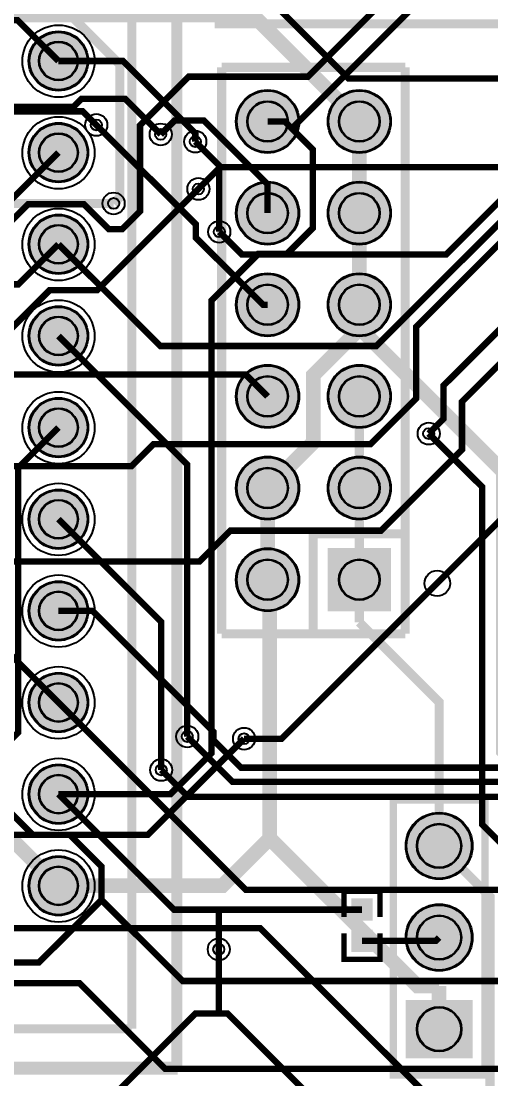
# Model space of a CAD drawing. Header units: millimetres. Extents: x 0 to 210, y -1 to 136.
# Drawn here: x 22.62 to 35.62, y 34.96 to 64.27 of the extents above; entities that cross this region are included whole.
import ezdxf

# ---------------------------------------------------------------- set-up
doc = ezdxf.new("R2010")
doc.units = ezdxf.units.MM
for name, color, linetype, true_color in [('BottomLayer', 7, 'Continuous', 0x0000ff), ('BottomSolderMaskLayer', 7, 'Continuous', 0xaa00ff), ('Hole', 7, 'Continuous', 0x222222), ('Multi-Layer', 7, 'Continuous', 0xc0c0c0), ('TopLayer', 7, 'Continuous', 0xff0000), ('TopPasteMaskLayer', 7, 'Continuous', 0x808080), ('TopSilkLayer', 7, 'Continuous', 0xffcc00), ('TopSolderMaskLayer', 7, 'Continuous', 0x800080)]:
    doc.layers.add(name, color=color, linetype=linetype, true_color=true_color)

msp = doc.modelspace()

# ---------------------------------------------------------------- hatches: boundary and pattern name
at = {"layer": 'BottomSolderMaskLayer'}
for points in [[(22.82214884429744, 63.16990093980189, 1), (24.472948945897645, 63.16990093980189, 1)], [(28.56336042672077, 61.49349758699509, 1), (30.314160528320976, 61.49349758699509, 1)], [(31.103365506730903, 61.49349758699509, 1), (32.85416560833111, 61.49349758699509, 1)], [(22.82214884429744, 60.62989585979176, 1), (24.472948945897645, 60.62989585979176, 1)], [(28.56336042672077, 58.95349250698496, 1), (30.314160528320976, 58.95349250698496, 1)], [(31.103365506730903, 58.95349250698496, 1), (32.85416560833111, 58.95349250698496, 1)], [(22.82214884429744, 58.089890779781626, 1), (24.472948945897645, 58.089890779781626, 1)], [(28.56336042672077, 56.413487426974825, 1), (30.314160528320976, 56.413487426974825, 1)], [(31.103365506730903, 56.413487426974825, 1), (32.85416560833111, 56.413487426974825, 1)], [(22.82214884429744, 55.54988569977138, 1), (24.472948945897645, 55.54988569977138, 1)], [(28.56336042672077, 53.87348234696458, 1), (30.314160528320976, 53.87348234696458, 1)], [(31.103365506730903, 53.87348234696458, 1), (32.85416560833111, 53.87348234696458, 1)], [(22.82214884429744, 53.00988061976125, 1), (24.472948945897645, 53.00988061976125, 1)], [(28.56336042672077, 51.333477266954446, 1), (30.314160528320976, 51.333477266954446, 1)], [(31.103365506730903, 51.333477266954446, 1), (32.85416560833111, 51.333477266954446, 1)], [(22.82214884429744, 50.469875539751115, 1), (24.472948945897645, 50.469875539751115, 1)], [(28.56336042672077, 48.793472186944314, 1), (30.314160528320976, 48.793472186944314, 1)], [(31.10337858626349, 47.91821601100503), (31.10337858626349, 49.66878068101482), (32.853943256273396, 49.66878068101482), (32.853943256273396, 47.91821601100503)], [(22.82214884429744, 47.92987045974098, 1), (24.472948945897645, 47.92987045974098, 1)], [(22.82214884429744, 45.389865379730736, 1), (24.472948945897645, 45.389865379730736, 1)], [(22.82214884429744, 42.8498602997206, 1), (24.472948945897645, 42.8498602997206, 1)], [(33.26266192532379, 41.41628143256287, 1), (35.11346202692399, 41.41628143256287, 1)], [(22.82214884429744, 40.30985521971047, 1), (24.472948945897645, 40.30985521971047, 1)], [(33.26266192532379, 38.87627635255262, 1), (35.11346202692399, 38.87627635255262, 1)], [(33.25902971805931, 35.52664743107266), (33.25902971805931, 37.14589511401243), (35.117094234188244, 37.14589511401243), (35.117094234188244, 35.52664743107266)]]:
    msp.add_hatch(color=256, dxfattribs=at).paths.add_polyline_path(points)
at = {"layer": 'Multi-Layer'}
for points in [[(22.847548895097542, 63.16990093980189, 1), (24.447548895097544, 63.16990093980189, 1)], [(28.58876047752087, 61.49349758699509, 1), (30.288760477520874, 61.49349758699509, 1)], [(31.128765557531004, 61.49349758699509, 1), (32.82876555753101, 61.49349758699509, 1)], [(22.847548895097542, 60.62989585979176, 1), (24.447548895097544, 60.62989585979176, 1)], [(28.58876047752087, 58.95349250698496, 1), (30.288760477520874, 58.95349250698496, 1)], [(31.128765557531004, 58.95349250698496, 1), (32.82876555753101, 58.95349250698496, 1)], [(22.847548895097542, 58.089890779781626, 1), (24.447548895097544, 58.089890779781626, 1)], [(28.58876047752087, 56.413487426974825, 1), (30.288760477520874, 56.413487426974825, 1)], [(31.128765557531004, 56.413487426974825, 1), (32.82876555753101, 56.413487426974825, 1)], [(22.847548895097542, 55.54988569977138, 1), (24.447548895097544, 55.54988569977138, 1)], [(28.58876047752087, 53.87348234696458, 1), (30.288760477520874, 53.87348234696458, 1)], [(31.128765557531004, 53.87348234696458, 1), (32.82876555753101, 53.87348234696458, 1)], [(22.847548895097542, 53.00988061976125, 1), (24.447548895097544, 53.00988061976125, 1)], [(28.58876047752087, 51.333477266954446, 1), (30.288760477520874, 51.333477266954446, 1)], [(31.128765557531004, 51.333477266954446, 1), (32.82876555753101, 51.333477266954446, 1)], [(22.847548895097542, 50.469875539751115, 1), (24.447548895097544, 50.469875539751115, 1)], [(28.58876047752087, 48.793472186944314, 1), (30.288760477520874, 48.793472186944314, 1)], [(31.128778257556405, 47.94361188722371), (31.128778257556405, 49.64338328676661), (32.828549657099074, 49.64338328676661), (32.828549657099074, 47.94361188722371)], [(22.847548895097542, 47.92987045974098, 1), (24.447548895097544, 47.92987045974098, 1)], [(22.847548895097542, 45.389865379730736, 1), (24.447548895097544, 45.389865379730736, 1)], [(22.847548895097542, 42.8498602997206, 1), (24.447548895097544, 42.8498602997206, 1)], [(33.28806197612389, 41.41628143256287, 1), (35.08806197612389, 41.41628143256287, 1)], [(22.847548895097542, 40.30985521971047, 1), (24.447548895097544, 40.30985521971047, 1)], [(33.28806197612389, 38.87627635255262, 1), (35.08806197612389, 38.87627635255262, 1)], [(33.2880619761238, 35.548869697739406), (33.2880619761238, 37.12367284734569), (35.088061976123754, 37.12367284734569), (35.088061976123754, 35.548869697739406)]]:
    msp.add_hatch(color=256, dxfattribs=at).paths.add_polyline_path(points)
at = {"layer": 'TopLayer'}
for points in [[(32.32446024892033, 39.36664973329948), (31.7844551689102, 39.36664973329948), (31.7844551689102, 39.93228346456692), (32.32446024892033, 39.93228346456692)], [(32.32446024892033, 39.06662433324868), (31.7844551689102, 39.06662433324868), (31.7844551689102, 38.50099060198113), (32.32446024892033, 38.50099060198113)]]:
    msp.add_hatch(color=256, dxfattribs=at).paths.add_polyline_path(points)
at = {"layer": 'TopPasteMaskLayer'}
for points in [[(32.2844551689102, 39.35163830327667), (31.82446024892033, 39.35163830327667), (31.7844551689102, 39.39164338328669), (31.7844551689102, 39.892278384556676), (31.82446024892033, 39.93228346456692), (32.2844551689102, 39.93228346456692), (32.32446024892033, 39.892278384556676), (32.32446024892033, 39.39164338328669)], [(32.2844551689102, 39.08163576327149), (31.82446024892033, 39.08163576327149), (31.7844551689102, 39.04163068326136), (31.7844551689102, 38.540995681991376), (31.82446024892033, 38.50099060198113), (32.2844551689102, 38.50099060198113), (32.32446024892033, 38.540995681991376), (32.32446024892033, 39.04163068326136)]]:
    msp.add_hatch(color=256, dxfattribs=at).paths.add_polyline_path(points)
at = {"layer": 'TopSolderMaskLayer'}
for points in [[(22.82214884429744, 63.16990093980189, 1), (24.472948945897645, 63.16990093980189, 1)], [(28.56336042672077, 61.49349758699509, 1), (30.314160528320976, 61.49349758699509, 1)], [(31.103365506730903, 61.49349758699509, 1), (32.85416560833111, 61.49349758699509, 1)], [(22.82214884429744, 60.62989585979176, 1), (24.472948945897645, 60.62989585979176, 1)], [(28.56336042672077, 58.95349250698496, 1), (30.314160528320976, 58.95349250698496, 1)], [(31.103365506730903, 58.95349250698496, 1), (32.85416560833111, 58.95349250698496, 1)], [(22.82214884429744, 58.089890779781626, 1), (24.472948945897645, 58.089890779781626, 1)], [(28.56336042672077, 56.413487426974825, 1), (30.314160528320976, 56.413487426974825, 1)], [(31.103365506730903, 56.413487426974825, 1), (32.85416560833111, 56.413487426974825, 1)], [(22.82214884429744, 55.54988569977138, 1), (24.472948945897645, 55.54988569977138, 1)], [(28.56336042672077, 53.87348234696458, 1), (30.314160528320976, 53.87348234696458, 1)], [(31.103365506730903, 53.87348234696458, 1), (32.85416560833111, 53.87348234696458, 1)], [(22.82214884429744, 53.00988061976125, 1), (24.472948945897645, 53.00988061976125, 1)], [(28.56336042672077, 51.333477266954446, 1), (30.314160528320976, 51.333477266954446, 1)], [(31.103365506730903, 51.333477266954446, 1), (32.85416560833111, 51.333477266954446, 1)], [(22.82214884429744, 50.469875539751115, 1), (24.472948945897645, 50.469875539751115, 1)], [(28.56336042672077, 48.793472186944314, 1), (30.314160528320976, 48.793472186944314, 1)], [(31.10337858626349, 47.91821601100503), (31.10337858626349, 49.66878068101482), (32.853943256273396, 49.66878068101482), (32.853943256273396, 47.91821601100503)], [(22.82214884429744, 47.92987045974098, 1), (24.472948945897645, 47.92987045974098, 1)], [(22.82214884429744, 45.389865379730736, 1), (24.472948945897645, 45.389865379730736, 1)], [(22.82214884429744, 42.8498602997206, 1), (24.472948945897645, 42.8498602997206, 1)], [(33.26266192532379, 41.41628143256287, 1), (35.11346202692399, 41.41628143256287, 1)], [(22.82214884429744, 40.30985521971047, 1), (24.472948945897645, 40.30985521971047, 1)], [(32.348708344116176, 39.34004539034481), (31.760207073714355, 39.34004539034481), (31.760207073714355, 39.958890196990296), (32.348708344116176, 39.958890196990296)], [(33.26266192532379, 38.87627635255262, 1), (35.11346202692399, 38.87627635255262, 1)], [(32.348708344116176, 39.09322867620335), (31.760207073714355, 39.09322867620335), (31.760207073714355, 38.47438386955787), (32.348708344116176, 38.47438386955787)], [(33.25902971805931, 35.52664743107266), (33.25902971805931, 37.14589511401243), (35.117094234188244, 37.14589511401243), (35.117094234188244, 35.52664743107266)]]:
    msp.add_hatch(color=256, dxfattribs=at).paths.add_polyline_path(points)

# ---------------------------------------------------------------- linework, layer by layer
at = {"layer": 'BottomLayer'}
for points, const_width in [([(8.715138430276738, 58.73340106680212), (8.715138430276738, 67.69733299466589), (14.239903479806799, 73.22209804419606), (14.764922529844853, 73.22209804419606), (18.751460502920963, 69.23556007112006), (18.751460502920963, 66.5213106426213), (20.970662941325827, 64.30210820421644), (22.51549403098784, 64.30210820421644), (23.647574295148388, 63.170027940055775)], 0.17780035560071122), ([(21.107569215138255, 69.6597409194818), (21.390017780035578, 69.6597409194818), (22.377571755143435, 68.67218694437383), (22.377571755143435, 65.31099822199644), (23.109347218694438, 64.57922275844555), (23.841376682753207, 64.57922275844555), (25.34836169672326, 63.0722377444755), (25.34836169672326, 59.39431038862074), (25.175133350266606, 59.221082042164085)], 0.25400050800101603), ([(38.161417322834495, 68.57084074168154), (36.39281178562351, 68.57084074168154), (30.55715011429993, 62.73517907035807), (27.253111506222922, 62.73517907035807), (25.90640081280162, 61.38846837693677), (25.90640081280162, 59.00314960629919), (25.409067818135327, 58.505816611633236), (25.045593091185992, 58.505816611633236), (24.348615697231253, 59.202794005587975), (22.809118618237108, 59.202794005587975), (21.696342392684755, 58.09001778003551), (21.107569215138255, 58.09001778003551)], 0.17780035560071122), ([(30.10858521717023, 61.29906019812029), (36.220345440690835, 67.41082042164089), (39.87769875539743, 67.41082042164089)], 0.17780035560071122), ([(19.738760477520827, 63.88275336550669), (19.738760477520827, 62.911455422910876), (20.87617475234947, 61.77404114808235), (24.32042164084328, 61.77404114808235), (24.696088392176534, 61.39837439674875)], 0.17780035560071122), ([(29.438785877571718, 58.953619507238955), (29.438785877571718, 59.75499110998226), (27.676022352044583, 61.51775463550928), (26.863474726949335, 61.51775463550928), (26.479679959359828, 61.13395986791977)], 0.17780035560071122), ([(30.10858521717023, 61.29906019812029), (29.914020828041657, 61.49362458724909), (29.438785877571718, 61.49362458724909)], 0.17780035560071122), ([(31.97879095758185, 61.49362458724909), (31.97879095758185, 58.953619507238955)], 0.40640081280162565), ([(23.647574295148388, 42.84998729997449), (26.746634493268857, 42.84998729997449), (27.88328676657352, 43.98663957327915), (27.88328676657352, 56.526136652273294), (29.180213360426706, 57.82306324612648), (29.97371094742175, 57.82306324612648), (30.692024384048864, 58.54137668275325), (30.692024384048864, 60.715621031241994), (30.10858521717023, 61.29906019812029)], 0.17780035560071122), ([(28.100711201422428, 58.435458470916956), (28.100711201422428, 60.27289814579626), (27.437007874015535, 60.93660147320293)], 0.17780035560071122), ([(23.647574295148388, 60.63002286004564), (22.377571755143435, 59.360020320040576), (20.038735077470164, 59.360020320040576), (19.815976631953163, 59.58277876555758), (12.679832359664488, 59.58277876555758), (12.036957073913982, 58.939903479806844)], 0.17780035560071122), ([(22.136271272542444, 55.55001270002538), (23.406273812547624, 56.82001524003044), (24.720218440436838, 56.82001524003044), (27.52286004571988, 59.6226568453136)], 0.17780035560071122), ([(23.647574295148388, 58.09001778003551), (22.536322072643998, 56.978765557531005), (14.99301498602972, 56.978765557531005), (12.967360934721682, 59.00441960883927)], 0.17780035560071122), ([(31.97879095758185, 58.953619507238955), (31.97879095758185, 56.41361442722882)], 0.40640081280162565), ([(31.97879095758185, 56.41361442722882), (31.97879095758185, 55.77404114808223), (31.997840995681827, 55.75499110998226)], 0.40640081280162565), ([(31.997840995681827, 55.75499110998226), (30.70878841757667, 54.4659385318771), (30.70878841757667, 52.60360680721362), (29.438785877571718, 51.33360426720844)], 0.40640081280162565), ([(31.997840995681827, 55.75499110998226), (35.96837693675366, 51.78445516891031), (35.96837693675366, 44.03896367792731), (37.31229362458703, 42.69504699009394), (37.31229362458703, 31.307188214376424)], 0.40640081280162565), ([(27.213995427990767, 44.44765049530099), (27.213995427990767, 51.98359156718311), (23.647574295148388, 55.55001270002538)], 0.17780035560071122), ([(31.97879095758185, 53.87360934721869), (31.97879095758185, 51.33360426720844)], 0.25400050800101603), ([(15.698374396748704, 3.9216154432308485), (14.640208280416346, 3.9216154432308485), (12.292989585979058, 6.26883413766825), (12.292989585979058, 25.493878587757195), (10.864236728473315, 26.922631445262937), (10.864236728473315, 42.46416052832103), (6.152781305562485, 47.17561595123186), (6.152781305562485, 47.88021336042664), (6.790576581153118, 48.51800863601727), (12.785750571501012, 48.51800863601727), (17.384937769875478, 43.918821437642805), (21.890398780797568, 43.918821437642805), (22.534036068072055, 44.562458724917406), (22.534036068072055, 51.896469392938684), (23.647574295148388, 53.01000762001513)], 0.17780035560071122), ([(36.33997967995924, 24.72120904241808), (36.05422910845823, 25.006959613919207), (36.05422910845823, 41.33360426720856), (35.38061976123936, 42.0072136144272), (35.38061976123936, 51.363830327660594), (33.90055880111754, 52.843891287782526)], 0.17780035560071122), ([(29.438785877571718, 51.33360426720844), (29.438785877571718, 48.79359918719831)], 0.40640081280162565), ([(31.97879095758185, 51.33360426720844), (31.97879095758185, 48.79359918719831)], 0.25400050800101603), ([(23.647574295148388, 50.470002540005), (26.492125984251743, 47.62545085090176), (26.492125984251743, 43.52207264414528)], 0.17780035560071122), ([(29.438785877571718, 48.79359918719831), (29.49974599949178, 48.732639065278136), (29.49974599949178, 41.62189484378973)], 0.40640081280162565), ([(31.97879095758185, 48.79359918719831), (31.97879095758185, 47.61325882651761)], 0.25400050800101603), ([(28.788036576073182, 44.38567437134873), (26.12585725171425, 41.723495046990024), (18.12534925069849, 41.723495046990024), (11.688468376936726, 48.16037592075179), (7.270129540258949, 48.16037592075179), (6.752222504444717, 47.642468884937784)], 0.17780035560071122), ([(31.97879095758185, 47.61325882651761), (34.18808737617451, 45.40396240792484), (34.18808737617451, 41.416408432816866)], 0.25400050800101603), ([(23.647574295148388, 40.309982219964354), (28.18783337566674, 40.309982219964354), (29.49974599949178, 41.62189484378973)], 0.40640081280162565), ([(29.49974599949178, 41.62189484378973), (33.59118618237221, 37.5304546609093), (34.18808737617451, 37.5304546609093)], 0.40640081280162565), ([(33.66967233934474, 29.96708153416307), (33.66967233934474, 31.836779273558477), (34.60668021336028, 32.77378714757435), (35.22415544831074, 32.77378714757435), (35.59601219202432, 33.14564389128782), (35.59601219202432, 40.00848361696717), (34.18808737617451, 41.416408432816866)], 0.25400050800101603), ([(21.107569215138255, 40.309982219964354), (22.27876555753096, 39.13878587757176), (29.231013462026795, 39.13878587757176), (34.96075692151362, 33.40904241808482)], 0.17780035560071122), ([(28.087503175006077, 36.76972313944634), (28.087503175006077, 38.5484886969773)], 0.17780035560071122), ([(34.18808737617451, 36.33639827279649), (34.18808737617451, 37.5304546609093)], 0.40640081280162565), ([(28.087503175006077, 36.76972313944634), (27.442595885191622, 36.76972313944634), (22.430149860299707, 31.757277114554313)], 0.17780035560071122), ([(28.087503175006077, 36.76972313944634), (28.327025654051113, 36.76972313944634), (31.821564643129022, 33.275184150368204)], 0.17780035560071122)]:
    msp.add_lwpolyline(points, dxfattribs=dict(at, const_width=const_width))
at = {"layer": 'BottomSolderMaskLayer'}
for centre, radius in [((23.647548895097543, 63.16990093980189), 0.8254000508001016), ((23.64744729489439, 63.16992633985262), 0.5416622317115601), ((29.438760477520873, 61.49349758699509), 0.8754000508001016), ((31.978765557531005, 61.49349758699509), 0.8754000508001016), ((29.43865887731772, 61.493522987045935), 0.5664484065211015), ((31.978663957327853, 61.493522987045935), 0.5664484065211015), ((23.647548895097543, 60.62989585979176), 0.8254000508001016), ((23.64744729489439, 60.62992125984249), 0.5416622317115601), ((29.438760477520873, 58.95349250698496), 0.8754000508001016), ((31.978765557531005, 58.95349250698496), 0.8754000508001016), ((29.43865887731772, 58.9535179070358), 0.5664484065211015), ((31.978663957327853, 58.9535179070358), 0.5664484065211015), ((23.647548895097543, 58.089890779781626), 0.8254000508001016), ((23.64744729489439, 58.08991617983236), 0.5416622317115601), ((29.438760477520873, 56.413487426974825), 0.8754000508001016), ((31.978765557531005, 56.413487426974825), 0.8754000508001016), ((29.43865887731772, 56.41351282702567), 0.5664484065211015), ((31.978663957327853, 56.41351282702567), 0.5664484065211015), ((23.647548895097543, 55.54988569977138), 0.8254000508001016), ((23.64744729489439, 55.54991109982211), 0.5416622317115601), ((29.438760477520873, 53.87348234696458), 0.8754000508001016), ((31.978765557531005, 53.87348234696458), 0.8754000508001016), ((29.43865887731772, 53.873507747015424), 0.5664484065211015), ((31.978663957327853, 53.873507747015424), 0.5664484065211015), ((23.647548895097543, 53.00988061976125), 0.8254000508001016), ((23.64744729489439, 53.00990601981198), 0.5416622317115601), ((29.438760477520873, 51.333477266954446), 0.8754000508001016), ((31.978765557531005, 51.333477266954446), 0.8754000508001016), ((29.43865887731772, 51.33350266700529), 0.5664484065211015), ((31.978663957327853, 51.33350266700529), 0.5664484065211015), ((23.647548895097543, 50.469875539751115), 0.8254000508001016), ((23.64744729489439, 50.469900939801846), 0.5416622317115601), ((29.438760477520873, 48.793472186944314), 0.8754000508001016), ((29.43865887731772, 48.79349758699516), 0.5664484065211015), ((31.978663957327853, 48.79349758699516), 0.5664484065211015), ((23.647548895097543, 47.92987045974098), 0.8254000508001016), ((23.64744729489439, 47.92989585979171), 0.5416622317115601), ((23.647548895097543, 45.389865379730736), 0.8254000508001016), ((23.64744729489439, 45.38989077978147), 0.5416622317115601), ((23.647548895097543, 42.8498602997206), 0.8254000508001016), ((23.64744729489439, 42.849885699771335), 0.5416622317115601), ((34.18806197612389, 41.41628143256287), 0.9254000508001016), ((34.18806197612389, 41.41628143256287), 0.6169333672000678), ((23.647548895097543, 40.30985521971047), 0.8254000508001016), ((23.64744729489439, 40.3098806197612), 0.5416622317115601), ((34.18806197612389, 38.87627635255262), 0.9254000508001016), ((34.18806197612389, 38.87627635255262), 0.6169333672000678), ((34.18806197612389, 36.33627127254249), 0.6193548387096774)]:
    msp.add_circle(centre, radius, dxfattribs=at)
at = {"layer": 'Hole'}
for centre in [(24.69606299212569, 61.39824739649475), (26.47965455930921, 61.133832867665774), (27.43698247396469, 60.93647447294893), (27.522834645669263, 59.6225298450596), (25.17510795021576, 59.22095504191009), (28.100685801371583, 58.435331470662845), (33.900533401066696, 52.84376428752864), (27.213970027939922, 44.447523495046994), (28.788011176022337, 44.38554737109473), (26.492100584201125, 43.521945643891286), (28.08747777495546, 38.54836169672342)]:
    msp.add_circle(centre, 0.15240030480060962, dxfattribs=at)
at = {"layer": 'Multi-Layer'}
for centre, radius in [((23.647548895097543, 63.16990093980189), 0.8), ((23.64744729489439, 63.16992633985262), 0.5249936499873), ((29.438760477520873, 61.49349758699509), 0.8500000000000001), ((31.978765557531005, 61.49349758699509), 0.8500000000000001), ((29.43865887731772, 61.493522987045935), 0.5500127000254001), ((31.978663957327853, 61.493522987045935), 0.5500127000254001), ((24.69606299212569, 61.39824739649475), 0.30480060960121924), ((23.647548895097543, 60.62989585979176), 0.8), ((26.47965455930921, 61.133832867665774), 0.30480060960121924), ((23.64744729489439, 60.62992125984249), 0.5249936499873), ((27.43698247396469, 60.93647447294893), 0.30480060960121924), ((27.522834645669263, 59.6225298450596), 0.30480060960121924), ((29.438760477520873, 58.95349250698496), 0.8500000000000001), ((31.978765557531005, 58.95349250698496), 0.8500000000000001), ((25.17510795021576, 59.22095504191009), 0.30480060960121924), ((29.43865887731772, 58.9535179070358), 0.5500127000254001), ((31.978663957327853, 58.9535179070358), 0.5500127000254001), ((23.647548895097543, 58.089890779781626), 0.8), ((28.100685801371583, 58.435331470662845), 0.30480060960121924), ((23.64744729489439, 58.08991617983236), 0.5249936499873), ((29.438760477520873, 56.413487426974825), 0.8500000000000001), ((31.978765557531005, 56.413487426974825), 0.8500000000000001), ((29.43865887731772, 56.41351282702567), 0.5500127000254001), ((31.978663957327853, 56.41351282702567), 0.5500127000254001), ((23.647548895097543, 55.54988569977138), 0.8), ((23.64744729489439, 55.54991109982211), 0.5249936499873), ((29.438760477520873, 53.87348234696458), 0.8500000000000001), ((31.978765557531005, 53.87348234696458), 0.8500000000000001), ((29.43865887731772, 53.873507747015424), 0.5500127000254001), ((31.978663957327853, 53.873507747015424), 0.5500127000254001), ((23.647548895097543, 53.00988061976125), 0.8), ((23.64744729489439, 53.00990601981198), 0.5249936499873), ((33.900533401066696, 52.84376428752864), 0.30480060960121924), ((29.438760477520873, 51.333477266954446), 0.8500000000000001), ((31.978765557531005, 51.333477266954446), 0.8500000000000001), ((29.43865887731772, 51.33350266700529), 0.5500127000254001), ((31.978663957327853, 51.33350266700529), 0.5500127000254001), ((23.647548895097543, 50.469875539751115), 0.8), ((23.64744729489439, 50.469900939801846), 0.5249936499873), ((29.438760477520873, 48.793472186944314), 0.8500000000000001), ((29.43865887731772, 48.79349758699516), 0.5500127000254001), ((31.978663957327853, 48.79349758699516), 0.5500127000254001), ((23.647548895097543, 47.92987045974098), 0.8), ((23.64744729489439, 47.92989585979171), 0.5249936499873), ((23.647548895097543, 45.389865379730736), 0.8), ((23.64744729489439, 45.38989077978147), 0.5249936499873), ((27.213970027939922, 44.447523495046994), 0.30480060960121924), ((28.788011176022337, 44.38554737109473), 0.30480060960121924), ((26.492100584201125, 43.521945643891286), 0.30480060960121924), ((23.647548895097543, 42.8498602997206), 0.8), ((23.64744729489439, 42.849885699771335), 0.5249936499873), ((34.18806197612389, 41.41628143256287), 0.9000000000000001), ((34.18806197612389, 41.41628143256287), 0.6000000000000001), ((23.647548895097543, 40.30985521971047), 0.8), ((23.64744729489439, 40.3098806197612), 0.5249936499873), ((34.18806197612389, 38.87627635255262), 0.9000000000000001), ((34.18806197612389, 38.87627635255262), 0.6000000000000001), ((28.08747777495546, 38.54836169672342), 0.30480060960121924), ((34.18806197612389, 36.33627127254249), 0.6000000000000001)]:
    msp.add_circle(centre, radius, dxfattribs=at)
at = {"layer": 'TopLayer'}
for points, const_width in [([(86.96939293878563, 69.95082550165102), (86.86372872745733, 69.95082550165102), (81.67830835661653, 64.76540513081034), (64.27749555499099, 64.76540513081034), (55.697104394208736, 56.18501397002785), (37.276987553975005, 56.18501397002785), (34.822580645161224, 53.73060706121407), (34.822580645161224, 52.399136398272844), (32.57620015240013, 50.152755905511754), (28.407543815087365, 50.152755905511754), (27.550546101092095, 49.29575819151637), (22.281813563626883, 49.29575819151637), (21.107569215138255, 50.470002540005)], 0.17780035560071122), ([(23.647574295148388, 58.09001778003551), (26.46621793243571, 55.2713741427483), (32.45199390398761, 55.2713741427483), (38.35318770637514, 61.17256794513594), (38.75679451358883, 61.17256794513594), (41.99530099060189, 64.41107442214889), (59.039243078485924, 64.41107442214889), (61.4677419354839, 66.83957327914652), (61.4677419354839, 68.17307594615181), (61.975488950977706, 68.68082296164596), (66.54775209550417, 68.68082296164596), (67.81775463550912, 69.95082550165102)], 0.17780035560071122), ([(27.52286004571988, 59.6226568453136), (28.123825247650302, 60.22362204724402), (36.188595377190495, 60.22362204724402), (38.074549149098175, 62.10957581915159), (38.6046482092961, 62.10957581915159), (42.152019304038504, 65.65694691389376), (47.68770637541252, 65.65694691389376), (48.76771653543301, 66.73695707391414), (48.76771653543301, 67.99527559055116), (49.45326390652758, 68.68082296164596), (51.30772161544314, 68.68082296164596), (52.57772415544832, 69.95082550165102)], 0.17780035560071122), ([(28.100711201422428, 58.435458470916956), (28.726314452628685, 57.80985521971047), (34.38417576835127, 57.80985521971047), (38.32651765303535, 61.75219710439421), (38.83096266192524, 61.75219710439421), (41.986918973837874, 64.90815341630685), (49.41922783845553, 64.90815341630685), (51.30772161544314, 66.79664719329435), (51.30772161544314, 68.17510795021599), (51.81343662687323, 68.68082296164596), (61.4677419354839, 68.68082296164596), (62.73774447548885, 69.95082550165102)], 0.17780035560071122), ([(38.315087630175185, 62.68285496570991), (31.679832359664488, 62.68285496570991), (27.489331978663813, 66.8733553467107), (10.975234950469712, 66.8733553467107), (10.344297688595361, 67.50429260858527), (10.344297688595361, 68.55610871221745)], 0.17780035560071122), ([(21.107569215138255, 65.71003302006602), (22.377571755143435, 64.44003048006084), (29.03238506476987, 64.44003048006084), (31.97879095758185, 61.49362458724909)], 0.40640081280162565), ([(50.37858775717541, 63.69885699771396), (41.789560579121144, 63.69885699771396), (38.905892811785634, 60.81518923037845), (38.56527813055618, 60.81518923037845), (33.549784099568114, 55.799695199390385), (33.549784099568114, 53.81239522479041), (32.28994157988291, 52.55255270510531), (26.284099568199053, 52.55255270510531), (25.669164338328528, 51.9376174752349), (22.179959359918485, 51.9376174752349), (21.107569215138255, 53.01000762001513)], 0.17780035560071122), ([(26.479679959359828, 61.13395986791977), (25.4949199898399, 62.1187198374397), (24.284861569723034, 62.1187198374397), (24.066167132334158, 61.90002540005071), (16.977012954025895, 61.90002540005071), (15.48145796291601, 63.39558039116082), (12.969646939293625, 63.39558039116082), (12.943992887985814, 63.36992633985267)], 0.17780035560071122), ([(23.647574295148388, 63.170027940055775), (25.435991871983788, 63.170027940055775), (27.437007874015535, 61.169011938023914), (27.437007874015535, 60.93660147320293)], 0.17780035560071122), ([(24.696088392176534, 61.39837439674875), (27.449961899923665, 58.64450088900173), (27.449961899923665, 58.2754381508762), (29.311785623571268, 56.41361442722882), (29.438785877571718, 56.41361442722882)], 0.17780035560071122), ([(14.986918973837874, 57.59217678435357), (16.615824231648276, 59.221082042164085), (25.175133350266606, 59.221082042164085)], 0.25400050800101603), ([(37.59220218440419, 57.45501651003292), (34.31254762509525, 54.17536195072387), (34.31254762509525, 53.255880111760234), (33.90055880111754, 52.843891287782526)], 0.17780035560071122), ([(29.438785877571718, 53.87360934721869), (28.831216662433235, 54.48117856235717), (19.956946913893717, 54.48117856235717)], 0.17780035560071122), ([(36.245491490982886, 52.51343662687316), (36.245491490982886, 50.80706121412243), (29.824104648209186, 44.38567437134873), (28.788036576073182, 44.38567437134873)], 0.17780035560071122), ([(69.54495808991624, 48.120497840995654), (69.11518923037852, 48.120497840995654), (66.99530099060189, 46.00060960121914), (54.94932689865368, 46.00060960121914), (54.118491236982436, 45.169773939547895), (54.118491236982436, 44.355702311404684), (53.348107696215266, 43.58531877063763), (28.69862839725647, 43.58531877063763), (27.93561087122157, 44.34833629667264), (27.93561087122157, 44.58379476758944), (24.589408178816257, 47.929997459994865), (23.647574295148388, 47.929997459994865)], 0.17780035560071122), ([(8.702184404368609, 47.87843535687068), (8.702184404368609, 47.489306578613196), (9.4525019050036, 46.73898907797809), (22.298577597155145, 46.73898907797809), (23.647574295148388, 45.38999237998473)], 0.17780035560071122), ([(75.23456946913893, 37.657200914401756), (74.11595123190227, 36.53858267716532), (72.16192532385071, 36.53858267716532), (71.27317754635487, 37.42733045466093), (71.27317754635487, 38.17739395478793), (70.64935229870457, 38.80121920243846), (64.81394462788921, 38.80121920243846), (62.48247396494776, 41.13268986537969), (47.37147574295136, 41.13268986537969), (46.440055880111686, 40.201270002540014), (28.836296672593107, 40.201270002540014), (23.647574295148388, 45.38999237998473)], 0.17780035560071122), ([(106.6521463042925, 44.33995427990851), (88.7214884429768, 44.33995427990851), (87.85610871221729, 43.47457454914911), (69.4164338328676, 43.47457454914911), (69.13246126492231, 43.19060198120394), (28.471043942087817, 43.19060198120394), (27.213995427990767, 44.44765049530099)], 0.17780035560071122), ([(104.3516637033274, 43.11541783083567), (88.91402082804143, 43.11541783083567), (88.84391668783314, 43.185521971043954), (88.072517145034, 43.185521971043954), (88.00241300482594, 43.11541783083567), (69.56273812547624, 43.11541783083567), (69.22669545339068, 42.77937515875033), (27.2348234696467, 42.77937515875033), (26.492125984251743, 43.52207264414528)], 0.17780035560071122), ([(21.107569215138255, 42.84998729997449), (21.809118618237108, 42.84998729997449), (22.93484886969759, 41.72425704851412), (23.959486918973653, 41.72425704851412), (24.839852679705018, 40.84389128778264), (24.839852679705018, 39.916789433578856)], 0.17780035560071122), ([(23.647574295148388, 42.84998729997449), (26.84798069596127, 39.64958089916172), (28.087503175006077, 39.64958089916172)], 0.17780035560071122), ([(13.251841503682954, 41.69352298704598), (13.342773685547172, 41.60259080518165), (22.35496570993132, 41.60259080518165), (23.647574295148388, 40.309982219964354)], 0.40640081280162565), ([(24.839852679705018, 39.916789433578856), (27.084455168910154, 37.672186944373834), (44.616586233172484, 37.672186944373834), (47.33997967995924, 40.395580391160706), (55.699898399796666, 40.395580391160706)], 0.17780035560071122), ([(24.839852679705018, 39.916789433578856), (23.108331216662236, 38.18526797053596), (15.217805435610671, 38.18526797053596), (14.81140462280905, 38.59166878333758), (14.81140462280905, 38.860147320294686)], 0.17780035560071122), ([(28.087503175006077, 39.64958089916172), (32.054483108966, 39.64958089916172)], 0.17780035560071122), ([(28.087503175006077, 39.64958089916172), (28.087503175006077, 38.5484886969773)], 0.17780035560071122), ([(32.054483108966, 38.783947167894326), (34.09563119126233, 38.783947167894326), (34.18808737617451, 38.87640335280673)], 0.17780035560071122), ([(16.294767589535013, 36.19314198628399), (16.453517907035575, 36.351892303784666), (16.453517907035575, 37.55864871729739), (16.505334010668093, 37.61046482092968), (24.229489458978833, 37.61046482092968), (26.59906019812024, 35.240894081788156), (53.82308864617721, 35.240894081788156), (53.99098298196577, 35.07299974599948), (54.465963931927945, 35.07299974599948), (54.82308864617721, 35.43012446024886), (73.11671323342648, 35.43012446024886)], 0.17780035560071122)]:
    msp.add_lwpolyline(points, dxfattribs=dict(at, const_width=const_width))
at = {"layer": 'TopSilkLayer', "const_width": 0.25400050800101603}
msp.add_lwpolyline([(134.29626619253213, 64.20121920243832), (28.09639319278631, 64.20121920243832), (28.09639319278631, 135.5662433324867), (134.29626619253213, 135.5662433324867), (134.29626619253213, 64.20121920243832)], close=True, dxfattribs=at)
at = {"layer": 'TopSilkLayer'}
for points, const_width in [([(-0.05095250190515799, 75.88450596901191), (-0.05095250190515799, 35.204495808991624), (26.94904749809507, 35.204495808991624)], 0.25400050800101603), ([(26.89865379730759, 75.79527559055123), (26.89865379730759, 35.30487680975364)], 0.25400050800101603), ([(26.94904749809507, 35.204495808991624), (26.94904749809507, 75.88450596901191)], 0.25400050800101603), ([(25.679451358902497, 74.75234950469894), (25.679451358902497, 36.34787909575823)], 0.25400050800101603), ([(28.16865633731254, 62.993522987045935), (33.248666497332806, 62.993522987045935)], 0.25400050800101603), ([(28.16865633731254, 47.29349758699516), (28.16865633731254, 62.993522987045935)], 0.25400050800101603), ([(33.248666497332806, 47.29349758699516), (33.248666497332806, 62.993522987045935)], 0.25400050800101603), ([(30.701600203200314, 47.29349758699516), (30.701600203200314, 50.063500127000225), (33.248666497332806, 50.063500127000225)], 0.25400050800101603), ([(28.16865633731254, 47.29349758699516), (33.248666497332806, 47.29349758699516)], 0.25400050800101603), ([(32.91805943611894, 36.97127254254508), (32.91805943611894, 35.066268732537424), (35.45806451612907, 35.066268732537424), (35.45806451612907, 42.686283972567935), (32.91805943611894, 42.686283972567935)], 0.20320040640081283), ([(32.91805943611894, 42.686283972567935), (32.91805943611894, 36.97127254254508)], 0.20299974599949203), ([(32.55306070612119, 39.44284988569973), (32.55306070612119, 40.16088392176778), (31.555854711709344, 40.16088392176778), (31.555854711709344, 39.44284988569973)], 0.15240030480060962), ([(32.55306070612119, 38.99042418084832), (32.55306070612119, 38.272390144780275), (31.555854711709344, 38.272390144780275), (31.555854711709344, 38.99042418084832)], 0.15240030480060962), ([(25.679451358902497, 36.34787909575823), (19.109474218948208, 36.34787909575823)], 0.25400050800101603), ([(26.89865379730759, 35.30487680975364), (17.89865379730759, 35.30487680975364)], 0.25400050800101603)]:
    msp.add_lwpolyline(points, dxfattribs=dict(at, const_width=const_width))
for centre, radius in [((23.649072898145732, 63.1645669291338), 1), ((23.649072898145732, 60.624561849123666), 1), ((23.649072898145732, 58.08455676911353), 1), ((23.649072898145732, 55.5445516891034), 1), ((23.649072898145732, 53.004546609093154), 1), ((23.649072898145732, 50.46454152908302), 1), ((34.13776987553956, 48.69187198374402), 0.35382270764541535), ((23.649072898145732, 47.92453644907289), 1), ((23.649072898145732, 45.384531369062756), 1), ((23.649072898145732, 42.84452628905251), 1), ((23.649072898145732, 40.30452120904238), 1)]:
    msp.add_circle(centre, radius, dxfattribs=at)
at = {"layer": 'TopSolderMaskLayer'}
for centre, radius in [((23.647548895097543, 63.16990093980189), 0.8254000508001016), ((23.64744729489439, 63.16992633985262), 0.5416622317115601), ((29.438760477520873, 61.49349758699509), 0.8754000508001016), ((31.978765557531005, 61.49349758699509), 0.8754000508001016), ((29.43865887731772, 61.493522987045935), 0.5664484065211015), ((31.978663957327853, 61.493522987045935), 0.5664484065211015), ((23.647548895097543, 60.62989585979176), 0.8254000508001016), ((23.64744729489439, 60.62992125984249), 0.5416622317115601), ((29.438760477520873, 58.95349250698496), 0.8754000508001016), ((31.978765557531005, 58.95349250698496), 0.8754000508001016), ((29.43865887731772, 58.9535179070358), 0.5664484065211015), ((31.978663957327853, 58.9535179070358), 0.5664484065211015), ((23.647548895097543, 58.089890779781626), 0.8254000508001016), ((23.64744729489439, 58.08991617983236), 0.5416622317115601), ((29.438760477520873, 56.413487426974825), 0.8754000508001016), ((31.978765557531005, 56.413487426974825), 0.8754000508001016), ((29.43865887731772, 56.41351282702567), 0.5664484065211015), ((31.978663957327853, 56.41351282702567), 0.5664484065211015), ((23.647548895097543, 55.54988569977138), 0.8254000508001016), ((23.64744729489439, 55.54991109982211), 0.5416622317115601), ((29.438760477520873, 53.87348234696458), 0.8754000508001016), ((31.978765557531005, 53.87348234696458), 0.8754000508001016), ((29.43865887731772, 53.873507747015424), 0.5664484065211015), ((31.978663957327853, 53.873507747015424), 0.5664484065211015), ((23.647548895097543, 53.00988061976125), 0.8254000508001016), ((23.64744729489439, 53.00990601981198), 0.5416622317115601), ((29.438760477520873, 51.333477266954446), 0.8754000508001016), ((31.978765557531005, 51.333477266954446), 0.8754000508001016), ((29.43865887731772, 51.33350266700529), 0.5664484065211015), ((31.978663957327853, 51.33350266700529), 0.5664484065211015), ((23.647548895097543, 50.469875539751115), 0.8254000508001016), ((23.64744729489439, 50.469900939801846), 0.5416622317115601), ((29.438760477520873, 48.793472186944314), 0.8754000508001016), ((29.43865887731772, 48.79349758699516), 0.5664484065211015), ((31.978663957327853, 48.79349758699516), 0.5664484065211015), ((23.647548895097543, 47.92987045974098), 0.8254000508001016), ((23.64744729489439, 47.92989585979171), 0.5416622317115601), ((23.647548895097543, 45.389865379730736), 0.8254000508001016), ((23.64744729489439, 45.38989077978147), 0.5416622317115601), ((23.647548895097543, 42.8498602997206), 0.8254000508001016), ((23.64744729489439, 42.849885699771335), 0.5416622317115601), ((34.18806197612389, 41.41628143256287), 0.9254000508001016), ((34.18806197612389, 41.41628143256287), 0.6169333672000678), ((23.647548895097543, 40.30985521971047), 0.8254000508001016), ((23.64744729489439, 40.3098806197612), 0.5416622317115601), ((34.18806197612389, 38.87627635255262), 0.9254000508001016), ((34.18806197612389, 38.87627635255262), 0.6169333672000678), ((34.18806197612389, 36.33627127254249), 0.6193548387096774)]:
    msp.add_circle(centre, radius, dxfattribs=at)

doc.saveas('drawing.dxf')
